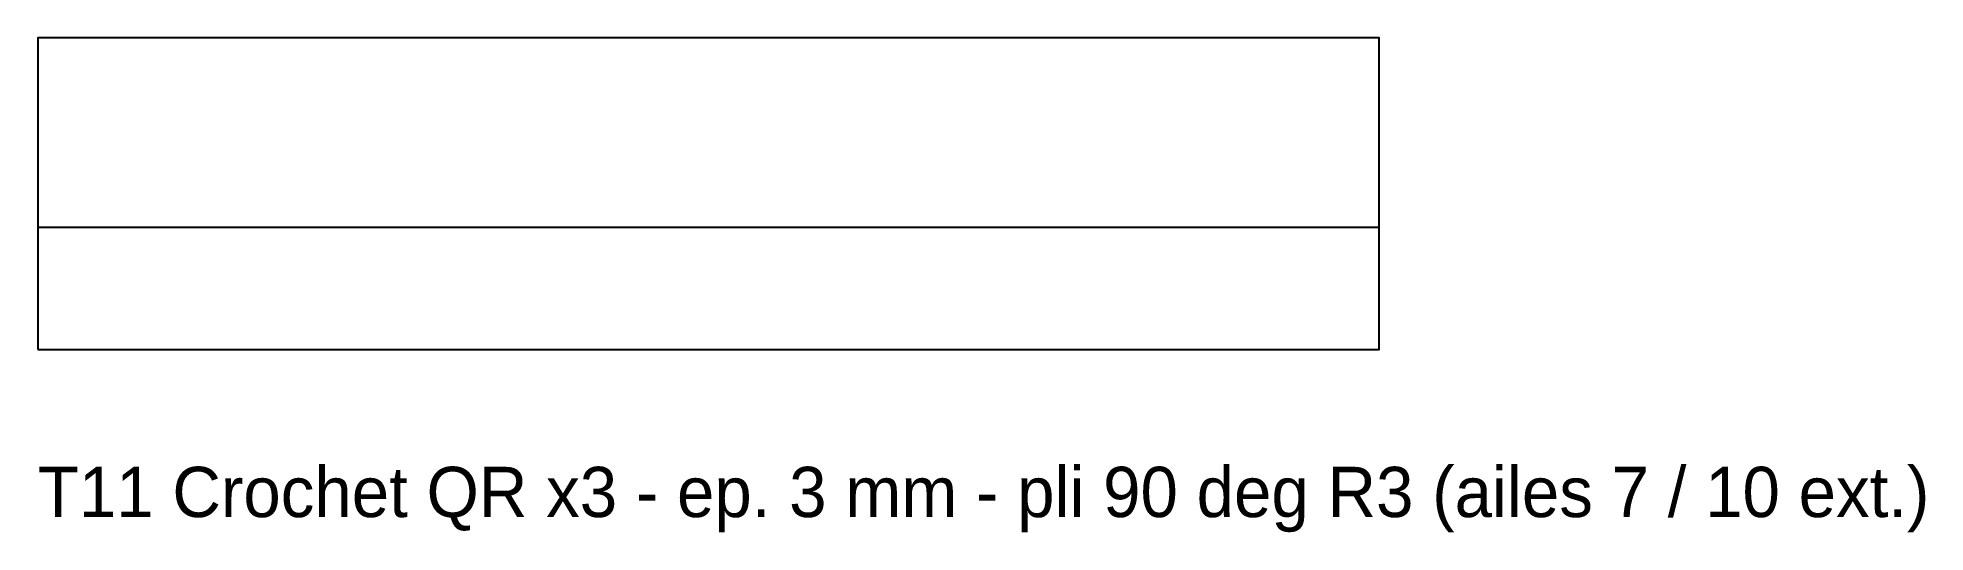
# Model space of a CAD drawing. Header units: millimetres. Extents: x 0 to 113, y -11 to 19.
import ezdxf

# ---------------------------------------------------------------- set-up
doc = ezdxf.new("R2010")
doc.units = ezdxf.units.MM
for name, color, linetype in [('BEND', 7, 'Continuous'), ('NOTE', 7, 'Continuous'), ('OUTLINE', 7, 'Continuous')]:
    doc.layers.add(name, color=color, linetype=linetype)

msp = doc.modelspace()

# ---------------------------------------------------------------- linework, layer by layer
at = {"layer": 'BEND'}
msp.add_line((0, 7.3), (80, 7.3), dxfattribs=at)
at = {"layer": 'OUTLINE'}
msp.add_lwpolyline([(0, 0), (80, 0), (80, 18.6), (0, 18.6)], close=True, dxfattribs=at)

# ---------------------------------------------------------------- texts
at = {"layer": 'NOTE'}
msp.add_text('T11 Crochet QR x3 - ep. 3 mm - pli 90 deg R3 (ailes 7 / 10 ext.)', height=3, dxfattribs=at).set_placement((0, -10))

doc.saveas('drawing.dxf')
